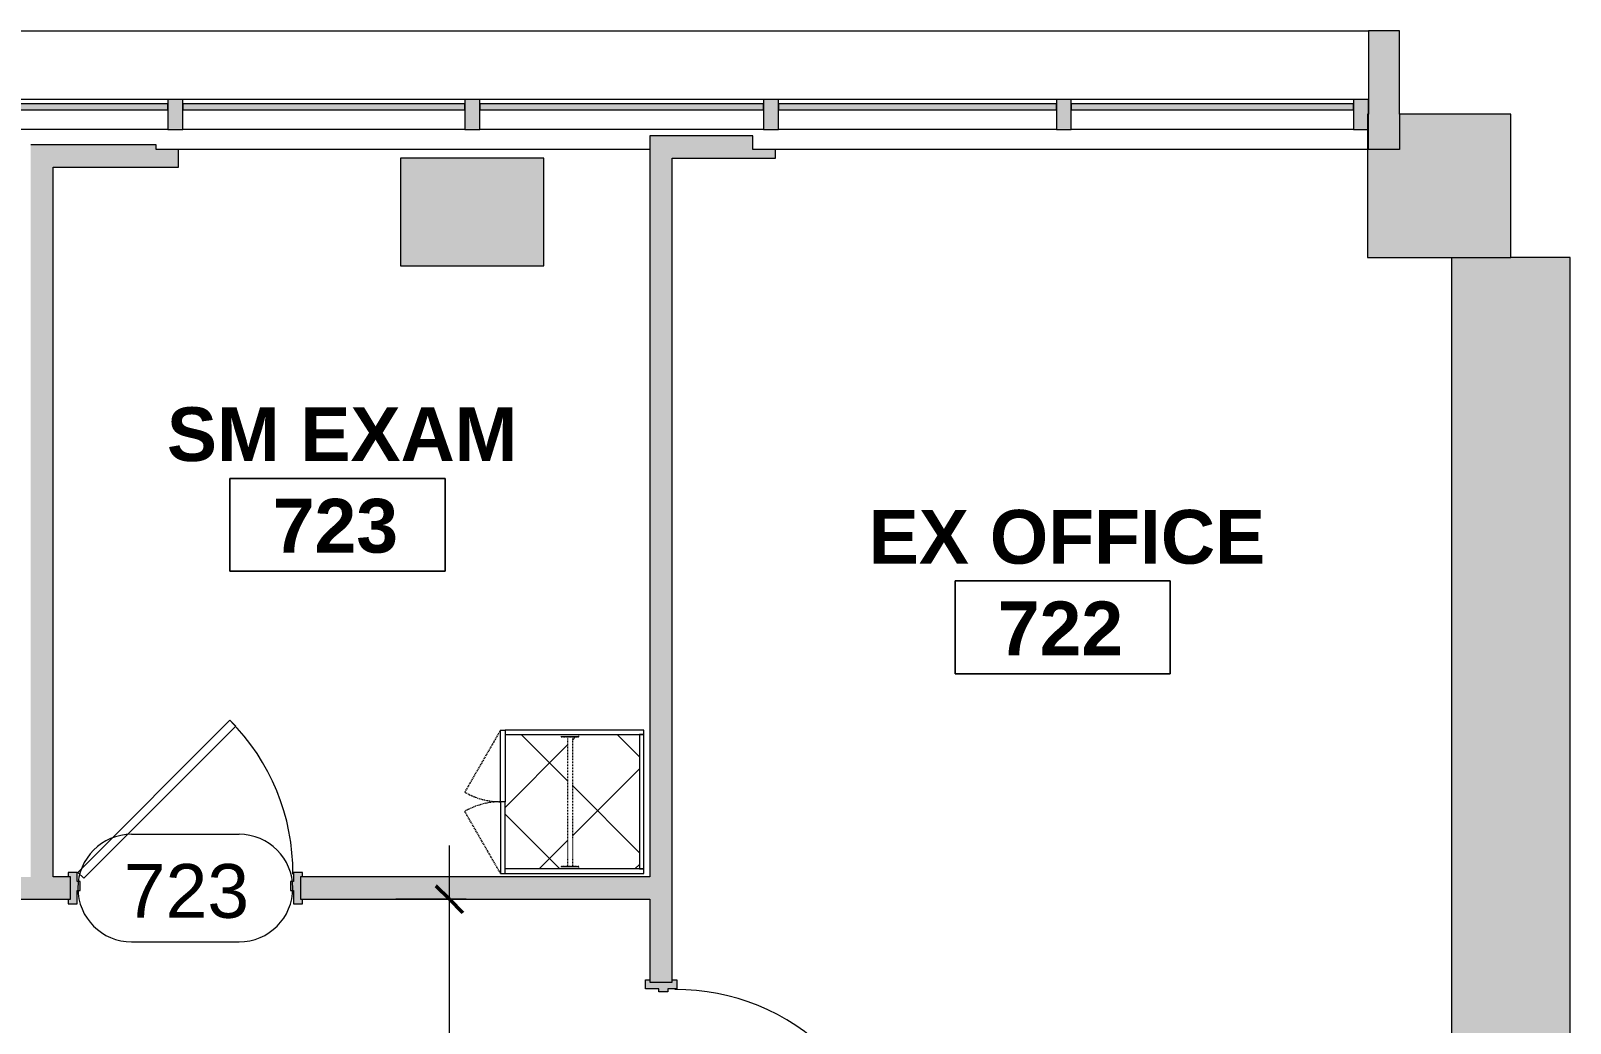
# Model space of a CAD drawing. Header units: inches. Extents: x 920 to 3228, y -557 to 2680.
# Drawn here: x 2644.1 to 2901.8, y 1967.8 to 2133.9 of the extents above; entities that cross this region are included whole.
import ezdxf

# ---------------------------------------------------------------- set-up
doc = ezdxf.new("R2010")
doc.units = ezdxf.units.IN
doc.header["$MEASUREMENT"] = 0
doc.linetypes.add('Dash', pattern=[0.25, 0.125, -0.125])
doc.linetypes.add('Hidden', pattern=[0.28125, 0.1875, -0.09375])
for name, color, linetype, lineweight in [('A-ANNO-DIMS', 211, 'Continuous', 9), ('A-ANNO-DIMS-96', 211, 'Continuous', 9), ('A-AREA-IDEN', 2, 'Continuous', 9), ('A-COLS', 52, 'Continuous', 13), ('A-DOOR', 31, 'Continuous', 13), ('A-DOOR-IDEN', 31, 'Continuous', 9), ('A-GLAZ-CURT', 52, 'Continuous', 13), ('A-GLAZ-CWMG', 51, 'Continuous', 13), ('A-WALL', 113, 'Continuous', 13), ('A-WALL-PATT', 111, 'Continuous', 13), ('I-WALL', 2, 'Continuous', 13), ('Q-CASE', 31, 'Continuous', 13), ('Q-CASE-HDLN', 31, 'Dash', 9)]:
    doc.layers.add(name, color=color, linetype=linetype, lineweight=lineweight)
doc.styles.add('Swis721 Lt BT', font='swissl.ttf', dxfattribs={"height": 9})
doc.styles.add('Swis721 Lt BT_B', font='', dxfattribs={"height": 9})
doc.styles.get('Swis721 Lt BT_B').set_extended_font_data('Swis721 Lt BT', bold=True)
doc.dimstyles.new('OTJ_-_3_32__Linear__1_2__Tolerance', dxfattribs={"dimscale": 12, "dimtxt": 9.497835, "dimasz": 0.375, "dimexe": 0.75, "dimexo": 0.5, "dimgap": 0.5, "dimtad": 1, "dimdec": 1, "dimrnd": 0.5, "dimzin": 3, "dimdsep": 46, "dimlunit": 4, "dimtxsty": 'Swis721 Lt BT', "dimblk1": 'OBLIQUE', "dimblk2": 'OBLIQUE', "dimsah": 1, "dimcen": 0.09, "dimdle": 0.75, "dimazin": 0, "dimtfac": 1, "dimtdec": 4, "dimtix": 1, "dimtmove": 0, "dimatfit": 3, "dimfxl": 1, "dimtvp": 1, "dimfrac": 2, "dimtolj": 1, "dimtzin": 0, "dimarcsym": 2})

# ---------------------------------------------------------------- blocks, each defined once
blk = doc.blocks.new('Door - Single - Solid Door-7732936-Level XX  CONSTRUCTION')
at = {"layer": 'A-DOOR'}
h = blk.add_hatch(color=250, dxfattribs=at)
h.paths.add_polyline_path([(23.24, -2.54), (23.62, -2.54), (23.62, -1.79), (23.24, -1.79), (23.24, 1.96), (23.62, 1.96), (23.62, 2.71), (22.12, 2.71), (22.12, 1.21), (21.62, 1.21), (21.62, -0.29), (22.12, -0.29), (22.12, -2.54)], flags=0)
h.paths.add_polyline_path([(-15.63, -2.54), (-14.13, -2.54), (-14.13, -0.29), (-13.63, -0.29), (-13.63, 1.21), (-14.13, 1.21), (-14.13, 2.71), (-15.63, 2.71), (-15.63, 1.96), (-15.26, 1.96), (-15.26, -1.79), (-15.63, -1.79)], flags=0)
at = {"layer": 'A-DOOR', "color": 8, "lineweight": 20}
for p, q in [((-14.01, 2.71), (11.45, 28.17)), ((12.42, 27.2), (-13.03, 1.74)), ((11.45, 28.17), (12.42, 27.2)), ((-15.63, 2.71), (-15.63, 1.96)), ((-14.13, 2.71), (-15.63, 2.71)), ((-14.13, 1.21), (-14.13, 2.71)), ((-13.03, 1.74), (-14.01, 2.71)), ((23.62, 2.71), (22.12, 2.71)), ((22.12, 2.71), (22.12, 1.21)), ((23.62, 1.96), (23.62, 2.71)), ((-13.63, 1.21), (-14.13, 1.21)), ((-13.63, -0.29), (-13.63, 1.21)), ((22.12, 1.21), (21.62, 1.21)), ((21.62, 1.21), (21.62, -0.29)), ((-15.63, -1.79), (-15.63, -2.54)), ((-15.63, -2.54), (-14.13, -2.54)), ((-14.13, -2.54), (-14.13, -0.29)), ((-14.13, -0.29), (-13.63, -0.29)), ((21.62, -0.29), (22.12, -0.29)), ((22.12, -0.29), (22.12, -2.54)), ((22.12, -2.54), (23.62, -2.54)), ((23.62, -2.54), (23.62, -1.79))]:
    blk.add_line(p, q, dxfattribs=at)
at = {"layer": 'A-DOOR', "lineweight": 9}
blk.add_arc((-14.01, 2.71), 36, 359.5, 45, dxfattribs=at)
blk = doc.blocks.new('Door - Single - Solid Door-7732912-Level XX  CONSTRUCTION')
at = {"layer": 'A-DOOR'}
h = blk.add_hatch(color=250, dxfattribs=at)
h.paths.add_polyline_path([(22.12, 2.54), (22.12, 0.29), (21.62, 0.29), (21.62, -1.21), (22.12, -1.21), (22.12, -2.71), (23.62, -2.71), (23.62, -1.96), (23.24, -1.96), (23.24, 1.79), (23.62, 1.79), (23.62, 2.54), (23.24, 2.54)], flags=0)
h.paths.add_polyline_path([(-14.68, 2.54), (-15.63, 2.54), (-15.63, 1.79), (-15.26, 1.79), (-15.26, -1.96), (-15.63, -1.96), (-15.63, -2.71), (-14.13, -2.71), (-14.13, -1.21), (-13.63, -1.21), (-13.63, 0.29), (-14.13, 0.29), (-14.13, 2.54)], flags=0)
at = {"layer": 'A-DOOR', "color": 8, "lineweight": 20}
for p, q in [((-15.63, 2.54), (-14.13, 2.54)), ((-15.63, 1.79), (-15.63, 2.54)), ((-14.13, 2.54), (-14.13, 0.29)), ((-14.13, 0.29), (-13.63, 0.29)), ((-13.63, 0.29), (-13.63, -1.21)), ((21.62, 0.29), (22.12, 0.29)), ((21.62, -1.21), (21.62, 0.29)), ((22.12, 2.54), (23.62, 2.54)), ((22.12, 0.29), (22.12, 2.54)), ((23.62, 2.54), (23.62, 1.79)), ((-15.63, -2.71), (-15.63, -1.96)), ((-14.13, -1.21), (-14.13, -2.71)), ((-13.63, -1.21), (-14.13, -1.21)), ((-13.03, -1.74), (-14.01, -2.71)), ((12.42, -27.2), (-13.03, -1.74)), ((22.12, -1.21), (21.62, -1.21)), ((22.12, -2.71), (22.12, -1.21)), ((23.62, -1.96), (23.62, -2.71)), ((-14.13, -2.71), (-15.63, -2.71)), ((-14.01, -2.71), (11.45, -28.17)), ((23.62, -2.71), (22.12, -2.71)), ((11.45, -28.17), (12.42, -27.2))]:
    blk.add_line(p, q, dxfattribs=at)
at = {"layer": 'A-DOOR', "lineweight": 9}
blk.add_arc((-14.01, -2.71), 36, 315, 0.5, dxfattribs=at)
blk = doc.blocks.new('Rectangular Column - 18_ x 24_-7140225-Level XX  CONSTRUCTION')
at = {"layer": 'A-COLS', "lineweight": 9}
blk.add_hatch(color=7, dxfattribs=at).paths.add_polyline_path([(5.78, 9), (-12, 9), (-12, -9), (12, -9), (12, 9)], flags=0)
at = {"layer": 'A-COLS', "color": 8, "lineweight": 20}
for p, q in [((12, 9), (-12, 9)), ((-12, 9), (-12, -9)), ((12, -9), (12, 9)), ((-12, -9), (12, -9))]:
    blk.add_line(p, q, dxfattribs=at)
blk = doc.blocks.new('System Panel - Glazed-7148735-Level XX  CONSTRUCTION')
at = {"layer": 'A-GLAZ-CURT', "lineweight": 9}
blk.add_hatch(color=7, dxfattribs=at).paths.add_polyline_path([(-23.25, 0.75), (23.25, 0.75), (23.25, 1.75), (-23.25, 1.75)], flags=0)
at = {"layer": 'A-GLAZ-CURT', "color": 8, "lineweight": 20}
for p, q in [((23.25, 1.75), (-23.25, 1.75)), ((-23.25, 1.75), (-23.25, 0.75)), ((-23.25, 0.75), (23.25, 0.75)), ((23.25, 0.75), (23.25, 1.75))]:
    blk.add_line(p, q, dxfattribs=at)
blk = doc.blocks.new('System Panel - Glazed-7148728-Level XX  CONSTRUCTION')
at = {"layer": 'A-GLAZ-CURT', "lineweight": 9}
blk.add_hatch(color=7, dxfattribs=at).paths.add_polyline_path([(23.625, 0.75), (23.625, 1.75), (-23.625, 1.75), (-23.625, 0.75)], flags=0)
at = {"layer": 'A-GLAZ-CURT', "color": 8, "lineweight": 20}
for p, q in [((23.625, 1.75), (-23.625, 1.75)), ((-23.625, 1.75), (-23.625, 0.75)), ((-23.625, 0.75), (23.625, 0.75)), ((23.625, 0.75), (23.625, 1.75))]:
    blk.add_line(p, q, dxfattribs=at)
blk = doc.blocks.new('System Panel - Glazed-7148733-Level XX  CONSTRUCTION')
at = {"layer": 'A-GLAZ-CURT', "lineweight": 9}
blk.add_hatch(color=7, dxfattribs=at).paths.add_polyline_path([(23.75, 0.75), (23.75, 1.75), (-23.75, 1.75), (-23.75, 0.75)], flags=0)
at = {"layer": 'A-GLAZ-CURT', "color": 8, "lineweight": 20}
for p, q in [((23.75, 1.75), (-23.75, 1.75)), ((-23.75, 1.75), (-23.75, 0.75)), ((-23.75, 0.75), (23.75, 0.75)), ((23.75, 0.75), (23.75, 1.75))]:
    blk.add_line(p, q, dxfattribs=at)
blk = doc.blocks.new('Rectangular Mullion - 2_5_ x 5_ rectangular-7148737-Level XX  CONSTRUCTION')
at = {"layer": 'A-GLAZ-CWMG', "lineweight": 9}
blk.add_hatch(color=7, dxfattribs=at).paths.add_polyline_path([(-2.5, 2.5), (0, 2.5), (0, -2.5), (-2.5, -2.5), (-2.5, -0.01)], flags=0)
at = {"layer": 'A-GLAZ-CWMG', "color": 8, "lineweight": 20}
for p, q in [((-2.5, 2.5), (0, 2.5)), ((-2.5, -2.5), (-2.5, 2.5)), ((0, 2.5), (0, -2.5)), ((0, -2.5), (-2.5, -2.5))]:
    blk.add_line(p, q, dxfattribs=at)
blk = doc.blocks.new('Rectangular Mullion - 2_5_ x 5_ rectangular-7148713-Level XX  CONSTRUCTION')
at = {"layer": 'A-GLAZ-CWMG', "lineweight": 9}
blk.add_hatch(color=7, dxfattribs=at).paths.add_polyline_path([(-1.25, 2.5), (1.25, 2.5), (1.25, -2.5), (-1.25, -2.5), (-1.25, -0.75)], flags=0)
at = {"layer": 'A-GLAZ-CWMG', "color": 8, "lineweight": 20}
for p, q in [((-1.25, 2.5), (1.25, 2.5)), ((-1.25, -2.5), (-1.25, 2.5)), ((1.25, 2.5), (1.25, -2.5)), ((1.25, -2.5), (-1.25, -2.5))]:
    blk.add_line(p, q, dxfattribs=at)
blk = doc.blocks.new('Rectangular Mullion - 2_5_ x 5_ rectangular-7148720-Level XX  CONSTRUCTION')
at = {"layer": 'A-GLAZ-CWMG', "lineweight": 9}
for p, q in [((2002.3, 2122.36), (1955.8, 2122.36)), ((2002.3, 2117.36), (1955.8, 2117.36))]:
    blk.add_line(p, q, dxfattribs=at)
blk = doc.blocks.new('Rectangular Mullion - 2_5_ x 5_ rectangular-7148712-Level XX  CONSTRUCTION')
at = {"layer": 'A-GLAZ-CWMG', "lineweight": 9}
for p, q in [((1728.05, 2122.36), (1680.8, 2122.36)), ((1728.05, 2117.36), (1680.8, 2117.36))]:
    blk.add_line(p, q, dxfattribs=at)
blk = doc.blocks.new('Rectangular Mullion - 2_5_ x 5_ rectangular-7148718-Level XX  CONSTRUCTION')
at = {"layer": 'A-GLAZ-CWMG', "lineweight": 9}
for p, q in [((1179.55, 2122.36), (1132.05, 2122.36)), ((1179.55, 2117.36), (1132.05, 2117.36))]:
    blk.add_line(p, q, dxfattribs=at)
blk = doc.blocks.new('CW Cupbd Combined - Robe 80_h x 24_d - 2 Doors - 1 rail - 1 shoe shelf-V59-Level XX  CONSTRUCTION')
at = {"layer": 'Q-CASE', "lineweight": 9}
h = blk.add_hatch(dxfattribs=at)
h.set_pattern_fill('FP_34', color=256, style=0, pattern_type=2)
h.set_pattern_definition([(135, (2018.825, -2084.378), (-8.012227, -8.012227), []), (225, (2018.825, -2084.378), (8.012227, -8.012227), [])])
h.paths.add_polyline_path([(25.25, -25.61), (25.25, -16.21), (24.85, -16.21), (24.85, -15.13), (3.14, -15.13), (3.14, -16.21), (2.75, -16.21), (2.75, -25.61), (14, -25.61)], flags=0)
h.paths.add_polyline_path([(25.25, -3.11), (2.75, -3.11), (2.75, -13.26), (3.14, -13.26), (3.14, -14.34), (24.85, -14.34), (24.85, -13.26), (25.25, -13.26), (25.25, -12.7)], flags=0)
at = {"layer": 'Q-CASE', "lineweight": 20}
for p, q in [((2.75, -2.36), (2, -2.36)), ((2, -2.36), (2, -25.61)), ((2.75, -13.26), (2.75, -2.36)), ((25.25, -2.36), (2.75, -2.36)), ((2.75, -2.36), (2.75, -3.11)), ((26, -2.36), (25.25, -2.36)), ((25.25, -2.36), (25.25, -13.26)), ((25.25, -3.11), (25.25, -2.36)), ((26, -25.61), (26, -2.36)), ((2.75, -3.11), (25.25, -3.11)), ((2.75, -25.61), (2.75, -16.21)), ((25.25, -16.21), (25.25, -25.61)), ((2, -25.61), (14, -25.61)), ((2, -26.36), (2, -25.61)), ((14, -25.61), (14, -26.36)), ((26, -25.61), (14, -25.61)), ((14, -25.61), (14, -26.36)), ((26, -26.36), (26, -25.61)), ((14, -26.36), (2, -26.36)), ((14, -26.36), (26, -26.36))]:
    blk.add_line(p, q, dxfattribs=at)
at = {"layer": 'Q-CASE', "lineweight": 9}
for p, q in [((2.75, -16.21), (2.75, -13.26)), ((3.14, -13.26), (3.14, -16.21)), ((24.85, -16.21), (24.85, -13.26)), ((25.25, -13.26), (25.25, -16.21))]:
    blk.add_line(p, q, dxfattribs=at)
at = {"layer": 'Q-CASE', "linetype": 'Hidden', "lineweight": 9}
for p, q in [((2, -26.36), (12.39, -32.36)), ((26, -26.36), (15.6, -32.36))]:
    blk.add_line(p, q, dxfattribs=at)
for centre, start, end in [((2, -26.36), 330, 0.5), ((26, -26.36), 179.5, 210)]:
    blk.add_arc(centre, 12, start, end, dxfattribs=at)
at = {"layer": 'Q-CASE-HDLN'}
for p, q in [((3.14, -13.26), (2.75, -13.26)), ((3.14, -16.21), (3.14, -13.26)), ((3.14, -14.34), (24.85, -14.34)), ((3.14, -15.13), (24.85, -15.13)), ((25.25, -13.26), (24.85, -13.26)), ((24.85, -13.26), (24.85, -16.21)), ((2.75, -16.21), (3.14, -16.21)), ((24.85, -16.21), (25.25, -16.21))]:
    blk.add_line(p, q, dxfattribs=at)
blk = doc.blocks.new('Room Tag - Room Name and Number-3379422-Level XX  CONSTRUCTION')
at = {"layer": 'A-AREA-IDEN'}
for p, q in [((-0.1881, -0.1636), (-0.1881, -0.0018)), ((-0.1881, -0.0018), (0.1869, -0.0018)), ((0.1869, -0.0018), (-0.1881, -0.0018)), ((-0.1881, -0.0018), (-0.1881, -0.1636)), ((0.1869, -0.0018), (0.1869, -0.1636)), ((0.1869, -0.1636), (0.1869, -0.0018)), ((0.1869, -0.1636), (-0.1881, -0.1636)), ((-0.1881, -0.1636), (0.1869, -0.1636))]:
    blk.add_line(p, q, dxfattribs=at)
blk = doc.blocks.new('Door Tag - Door Tag-41184-Level XX  CONSTRUCTION')
at = {"layer": 'A-DOOR-IDEN'}
for p, q in [((-0.09375, 0.09375), (0.09375, 0.09375)), ((-0.09375, -0.09375), (0.09375, -0.09375))]:
    blk.add_line(p, q, dxfattribs=at)
for centre, start, end in [((-0.09375, 0), 90, 270), ((0.09375, 0), 270, 90)]:
    blk.add_arc(centre, 0.09375, start, end, dxfattribs=at)
blk = doc.blocks.new('DIMBLOCK45-Level XX  CONSTRUCTION')
at = {"layer": 'A-ANNO-DIMS-96'}
for p, q in [((2714.21, 1787.43), (2714.21, 1997.49)), ((2717.02, 1988.49), (2705.21, 1988.49)), ((2714.21, 1988.49), (2717.02, 1988.49)), ((2717.02, 1796.43), (2705.21, 1796.43)), ((2714.21, 1796.43), (2717.02, 1796.43))]:
    blk.add_line(p, q, dxfattribs=at)
at = {"layer": 'A-ANNO-DIMS-96', "lineweight": 50}
for p, q in [((2714.21, 1988.49), (2711.96, 1990.74)), ((2714.21, 1988.49), (2716.46, 1986.24)), ((2714.21, 1796.43), (2711.96, 1798.68)), ((2714.21, 1796.43), (2716.46, 1794.18))]:
    blk.add_line(p, q, dxfattribs=at)
at = {"layer": 'A-ANNO-DIMS-96', "color": 0, "insert": (2696.19, 1874.6), "char_height": 9, "width": 42.8759, "attachment_point": 1, "rotation": 90, "line_spacing_factor": 1.005062, "style": 'Swis721 Lt BT'}
blk.add_mtext('16\' - 0"', dxfattribs=at)
blk = doc.blocks.new('_Oblique')
at = {"color": 0, "linetype": 'ByBlock', "lineweight": -2}
blk.add_line((-0.5, -0.5), (0.5, 0.5), dxfattribs=at)

msp = doc.modelspace()

# ---------------------------------------------------------------- hatches: boundary and pattern name
at = {"layer": 'A-WALL'}
msp.add_hatch(color=250, dxfattribs=at).paths.add_polyline_path([(2881.96, 2095.92), (2891.9, 2095.92), (2891.9, 2119.92), (2873.25, 2119.92), (2873.25, 2113.98), (2868.06, 2113.98), (2868.06, 2117.36), (2867.9, 2117.36), (2867.9, 2095.92), (2873.25, 2095.92)], flags=0)
at = {"layer": 'A-WALL-PATT', "lineweight": 9}
for points in [[(2873.25, 2113.98), (2873.25, 2133.85), (2868.06, 2133.85), (2868.06, 2113.98)], [(2747.77, 2112.54), (2765.02, 2112.54), (2765.02, 2116.29), (2747.77, 2116.29), (2747.77, 2113.98)], [(2644.13, 2111.04), (2665.13, 2111.04), (2665.13, 2114.79), (2644.13, 2114.79), (2644.13, 2113.98)], [(2665.13, 2111.04), (2668.88, 2111.04), (2668.88, 2113.98), (2665.13, 2113.98)], [(2768.77, 2112.54), (2768.77, 2113.98), (2765.02, 2113.98), (2765.02, 2112.54)], [(2647.88, 1992.24), (2647.88, 2111.04), (2644.13, 2111.04), (2644.13, 1992.24)], [(2751.3, 1992.24), (2751.52, 1992.24), (2751.52, 2112.54), (2747.77, 2112.54), (2747.77, 1992.24)], [(2901.83, 1082.48), (2901.83, 2095.92), (2881.96, 2095.92), (2881.96, 1082.48)]]:
    msp.add_hatch(color=7, dxfattribs=at).paths.add_polyline_path(points, flags=0)
h = msp.add_hatch(color=7, dxfattribs=at)
h.paths.add_polyline_path([(2751.3, 1988.49), (2751.52, 1988.49), (2751.52, 1992.24), (2689.25, 1992.24), (2689.25, 1988.49), (2747.77, 1988.49)], flags=0)
h.paths.add_polyline_path([(2641.25, 1988.49), (2650.75, 1988.49), (2650.75, 1992.24), (2641.25, 1992.24)], flags=0)
h.paths.add_polyline_path([(2512.92, 1988.49), (2602.75, 1988.49), (2602.75, 1992.24), (2491.88, 1992.24), (2491.88, 1988.49), (2509.46, 1988.49)], flags=0)
h = msp.add_hatch(color=7, dxfattribs=at)
h.paths.add_polyline_path([(2747.77, 1927.92), (2751.52, 1927.92), (2751.52, 1936.12), (2747.77, 1936.12), (2747.77, 1934.96)], flags=0)
h.paths.add_polyline_path([(2751.52, 1974.62), (2751.52, 1988.49), (2747.77, 1988.49), (2747.77, 1974.62), (2751.3, 1974.62)], flags=0)

# ---------------------------------------------------------------- linework, layer by layer
at = {"layer": 'A-WALL', "lineweight": 9}
for p, q in [((1748.44, 2133.85), (2868.06, 2133.85)), ((2868.06, 2113.98), (2868.06, 2119.92)), ((2873.25, 2119.92), (2873.25, 2113.98)), ((2747.77, 2113.98), (2668.88, 2113.98)), ((2867.9, 2113.98), (2768.77, 2113.98)), ((2873.25, 2113.98), (2868.06, 2113.98)), ((2881.96, 2095.92), (2891.9, 2095.92))]:
    msp.add_line(p, q, dxfattribs=at)
at = {"layer": 'A-WALL', "color": 8, "lineweight": 20}
for p, q in [((2873.25, 2133.85), (2868.06, 2133.85)), ((2868.06, 2133.85), (2868.06, 2119.92)), ((2873.25, 2119.92), (2873.25, 2133.85)), ((2868.06, 2119.92), (2867.9, 2119.92)), ((2867.9, 2119.92), (2867.9, 2095.92)), ((2891.9, 2119.92), (2873.25, 2119.92)), ((2891.9, 2095.92), (2891.9, 2119.92)), ((2867.9, 2095.92), (2881.96, 2095.92)), ((2881.96, 2095.92), (2881.96, 1949.37)), ((2901.83, 2095.92), (2891.9, 2095.92)), ((2901.83, 1103), (2901.83, 2095.92))]:
    msp.add_line(p, q, dxfattribs=at)
at = {"layer": 'I-WALL', "color": 8, "lineweight": 20}
for p, q in [((2765.02, 2116.29), (2747.77, 2116.29)), ((2747.77, 2116.29), (2747.77, 1992.24)), ((2765.02, 2113.98), (2765.02, 2116.29)), ((2665.13, 2114.79), (2644.13, 2114.79)), ((2665.13, 2113.98), (2665.13, 2114.79)), ((2668.88, 2113.98), (2665.13, 2113.98)), ((2668.88, 2111.04), (2668.88, 2113.98)), ((2768.77, 2113.98), (2765.02, 2113.98)), ((2768.77, 2112.54), (2768.77, 2113.98)), ((2647.88, 2111.04), (2668.88, 2111.04)), ((2647.88, 1992.24), (2647.88, 2111.04)), ((2751.52, 2112.54), (2768.77, 2112.54)), ((2751.52, 1974.62), (2751.52, 2112.54)), ((2650.75, 1992.24), (2647.88, 1992.24)), ((2650.75, 1988.49), (2650.75, 1992.24)), ((2747.77, 1992.24), (2689.25, 1992.24)), ((2689.25, 1992.24), (2689.25, 1988.49)), ((2641.25, 1988.49), (2650.75, 1988.49)), ((2689.25, 1988.49), (2747.77, 1988.49)), ((2747.77, 1988.49), (2747.77, 1974.62)), ((2747.77, 1974.62), (2751.52, 1974.62))]:
    msp.add_line(p, q, dxfattribs=at)

# ---------------------------------------------------------------- block references
at = {"layer": 'A-AREA-IDEN', "xscale": 95.99999999999994, "yscale": 95.99999999999994, "zscale": 95.99999999999994}
for p in [(2695.53, 2059.12), (2816.91, 2041.94)]:
    msp.add_blockref('Room Tag - Room Name and Number-3379422-Level XX  CONSTRUCTION', p, dxfattribs=at)
at = {"layer": 'A-COLS', "lineweight": 9, "rotation": 180}
msp.add_blockref('Rectangular Column - 18_ x 24_-7140225-Level XX  CONSTRUCTION', (2718, 2103.54), dxfattribs=at)
at = {"layer": 'A-DOOR'}
msp.add_blockref('Door - Single - Solid Door-7732936-Level XX  CONSTRUCTION', (2666.01, 1990.28), dxfattribs=at)
at = {"layer": 'A-DOOR', "rotation": 89.9999999999997}
msp.add_blockref('Door - Single - Solid Door-7732912-Level XX  CONSTRUCTION', (2749.56, 1951.38), dxfattribs=at)
at = {"layer": 'A-DOOR-IDEN', "xscale": 95.99999999999994, "yscale": 95.99999999999994, "zscale": 95.99999999999994}
msp.add_blockref('Door Tag - Door Tag-41184-Level XX  CONSTRUCTION', (2670, 1990.37), dxfattribs=at)
at = {"layer": 'A-GLAZ-CURT', "lineweight": 9}
for name, p in [('System Panel - Glazed-7148735-Level XX  CONSTRUCTION', (2643.81, 2119.86)), ('System Panel - Glazed-7148728-Level XX  CONSTRUCTION', (2693.18, 2119.86)), ('System Panel - Glazed-7148733-Level XX  CONSTRUCTION', (2743.06, 2119.86)), ('System Panel - Glazed-7148735-Level XX  CONSTRUCTION', (2792.56, 2119.86)), ('System Panel - Glazed-7148728-Level XX  CONSTRUCTION', (2841.93, 2119.86))]:
    msp.add_blockref(name, p, dxfattribs=at)
at = {"layer": 'A-GLAZ-CWMG', "lineweight": 9}
for name, p in [('Rectangular Mullion - 2_5_ x 5_ rectangular-7148720-Level XX  CONSTRUCTION', (664.76, 0)), ('Rectangular Mullion - 2_5_ x 5_ rectangular-7148712-Level XX  CONSTRUCTION', (988.76, 0)), ('Rectangular Mullion - 2_5_ x 5_ rectangular-7148718-Level XX  CONSTRUCTION', (1587.26, 0)), ('Rectangular Mullion - 2_5_ x 5_ rectangular-7148720-Level XX  CONSTRUCTION', (813.51, 0)), ('Rectangular Mullion - 2_5_ x 5_ rectangular-7148712-Level XX  CONSTRUCTION', (1137.51, 0))]:
    msp.add_blockref(name, p, dxfattribs=at)
at = {"layer": 'A-GLAZ-CWMG', "lineweight": 9, "extrusion": (0, 0, -1), "rotation": 180}
for name, p in [('Rectangular Mullion - 2_5_ x 5_ rectangular-7148713-Level XX  CONSTRUCTION', (-2668.31, 2119.86)), ('Rectangular Mullion - 2_5_ x 5_ rectangular-7148713-Level XX  CONSTRUCTION', (-2718.06, 2119.86)), ('Rectangular Mullion - 2_5_ x 5_ rectangular-7148713-Level XX  CONSTRUCTION', (-2768.06, 2119.86)), ('Rectangular Mullion - 2_5_ x 5_ rectangular-7148713-Level XX  CONSTRUCTION', (-2817.06, 2119.86)), ('Rectangular Mullion - 2_5_ x 5_ rectangular-7148737-Level XX  CONSTRUCTION', (-2868.06, 2119.86))]:
    msp.add_blockref(name, p, dxfattribs=at)
at = {"layer": 'Q-CASE', "lineweight": 9, "rotation": 269.9999999999998}
msp.add_blockref('CW Cupbd Combined - Robe 80_h x 24_d - 2 Doors - 1 rail - 1 shoe shelf-V59-Level XX  CONSTRUCTION', (2749.13, 2018.82), dxfattribs=at)

# ---------------------------------------------------------------- texts
at = {"layer": 'A-AREA-IDEN', "char_height": 9, "attachment_point": 1, "style": 'Swis721 Lt BT_B'}
for s, insert, width in [('SM EXAM', (2666.91, 2070.84), 69.084), ('723', (2684.63, 2055.52), 25.452), ('EX OFFICE', (2784.41, 2053.66), 78.477), ('722', (2806.01, 2038.34), 25.452)]:
    msp.add_mtext(s, dxfattribs=dict(at, insert=insert, width=width))
at = {"layer": 'A-DOOR-IDEN', "insert": (2659.7, 1994.39), "char_height": 9, "width": 24.543, "attachment_point": 1, "style": 'Swis721 Lt BT'}
msp.add_mtext('723', dxfattribs=at)

# ---------------------------------------------------------------- dimensions: what is measured, and where the dimension line sits
at = {"layer": 'A-ANNO-DIMS'}
dim = msp.add_linear_dim(base=(2714.21, 1988.49), p1=(2711.02, 1796.43), p2=(2711.02, 1988.49), angle=90, dimstyle='OTJ_-_3_32__Linear__1_2__Tolerance', override={"dimpost": '<>', "dimfxl": 192.06531}, dxfattribs=at)
dim.commit()
dim.dimension.update_dxf_attribs({"geometry": 'DIMBLOCK45-Level XX  CONSTRUCTION', "text_midpoint": (2703.58, 1892.46)})

doc.saveas('drawing.dxf')
